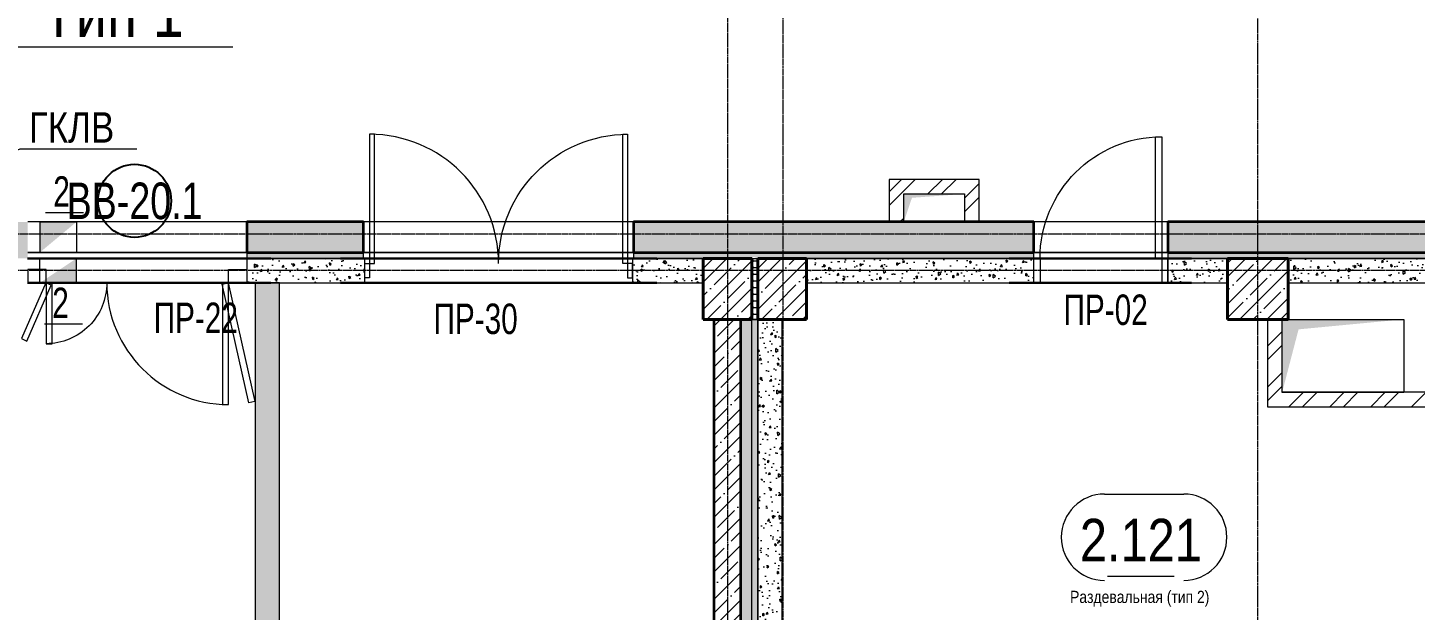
# Model space of a CAD drawing. Header units: millimetres. Extents: x -65509 to 912790, y 446 to 713294.
# Drawn here: x 182045 to 193449, y 224986 to 229770 of the extents above; entities that cross this region are included whole.
import ezdxf
from ezdxf import colors
from ezdxf.entities.mleader import LeaderData, LeaderLine
from ezdxf.enums import TextEntityAlignment as Align
from ezdxf.math import Vec2, Vec3

# ---------------------------------------------------------------- set-up
doc = ezdxf.new("R2010")
doc.units = ezdxf.units.MM
doc.linetypes.add('CENTER2', pattern=[28.575, 19.05, -3.175, 3.175, -3.175])
doc.linetypes.add('HIDDEN2', pattern=[4.7625, 3.175, -1.5875])
doc.layers.get('Defpoints').update_dxf_attribs({"color": 250})
for name, color, linetype, lineweight in [('A-Wall-Open', 250, 'Continuous', 5), ('АР_Area', 250, 'Continuous', 5), ('АР_Витраж марка', 250, 'Continuous', 9), ('АР_Двери', 5, 'Continuous', 9), ('АР_Двери_витраж', 250, 'Continuous', 9), ('АР_Колонны', 250, 'Continuous', 30), ('АР_Отв. марка', 250, 'Continuous', 9), ('АР_Стены ЖБ', 250, 'Continuous', 35), ('АР_Стены кирпич', 250, 'Continuous', 20), ('АР_Стены ПЕНОблок', 250, 'Continuous', 20), ('АР_Стены_дефшов', 250, 'Continuous', 0), ('АР_Штриховка', 250, 'Continuous', 0), ('ОВ_Шахты', 250, 'Continuous', 5), ('Размеры зашивки ГКЛ', 250, 'Continuous', 0), ('РД_Оси_100', 250, 'Continuous', 0), ('СС_Отверстия', 250, 'Continuous', 9)]:
    doc.layers.add(name, color=color, linetype=linetype, lineweight=lineweight)
doc.layers.add('РД_Витраж_вн', color=250, linetype='Continuous')
doc.layers.add('РД_Перемычка инж проемов', color=250, linetype='Continuous')
doc.layers.add('РД_Проем', color=250, linetype='Continuous', lineweight=0, plot=False)
doc.layers.add('РД_проем_инж перемыч_подсчет', color=250, linetype='Continuous', lineweight=30, plot=False)
doc.styles.add('Arial0', font='arial.ttf')
doc.styles.add('Arial_09', font='ARIALN.TTF', dxfattribs={"width": 0.9})
doc.styles.add('style1', font='ARIALN.TTF')
doc.styles.add('ккк', font='isocpeur.ttf', dxfattribs={"width": 0.85, "oblique": 15})
pattern_1 = [(45, (142195.16, 127275.07), (-112.2532, 112.2532), []), (45, (142307.41, 127275.07), (-112.2532, 112.2532), [198.4375, -39.6875, 0, -39.6875])]
pattern_2 = [(45, (142195.16, 127275.07), (-112.2532, 112.2532), []), (45, (142307.41, 127275.07), (-112.2532, 112.2532), [198.4375, -39.6875, 0, -39.6875])]
pattern_3 = [(45, (142195.16, 127275.07), (-168.3798, 168.3798), []), (45, (142307.4, 127275.07), (-168.3798, 168.3798), [])]

# ---------------------------------------------------------------- blocks, each defined once
blk = doc.blocks.new('СОШ_2200_АР_ОСИ_М100_28.05.24')
at = {"layer": 'РД_Оси_100', "linetype": 'CENTER2'}
blk.add_line((49960, -6155), (49960, 139938.679), dxfattribs=at)
for points in [[(45530, 139938.679), (45600, 139538.679), (45600, -6163.457)], [(46060, -6163.105), (46060, 139538.679), (46130, 139938.679)], [(119910, 100950), (119410, 100800), (-5454.958, 100800), (-5954.958, 100950)], [(119910, 100350), (119410, 100500), (-5454.958, 100500), (-5954.958, 100350)]]:
    blk.add_lwpolyline(points, dxfattribs=at)
blk = doc.blocks.new('otv')
at = {"linetype": 'Continuous'}
blk.add_lwpolyline([(0, -1), (0, 0), (1, 0), (1, -1)], close=True, dxfattribs=at)
blk.add_solid([(0, -1), (0, 0), (0.135, -0.137), (1, 0)], dxfattribs=at)
blk = doc.blocks.new('_DotSmall')
at = {"color": 0, "linetype": 'ByBlock', "const_width": 0.5}
blk.add_lwpolyline([(-0.0625, 0, 1), (0.0625, 0, 1)], format="xyb", close=True, dxfattribs=at)
blk = doc.blocks.new('MOK-МаркаПом_овал_ареал')
for p, q in [((-2.99, 3.76), (3.52, 3.76)), ((-2.75, -3), (2.75, -3))]:
    blk.add_line(p, q)
for centre, radius, start, end in [((-2.99, 0.21), 3.55, 90, 270), ((3.52, 0.21), 3.55, 270, 90), ((-7.41, 0), 7.16, 0, 0.001)]:
    blk.add_arc(centre, radius, start, end)
at = {"color": 0, "style": 'style1'}
blk.add_attdef('АР-ПОМЕЩЕНИЕ:НОМЕР', text='', height=3, dxfattribs=at).set_placement((0.26, 0), align=Align.MIDDLE)
blk = doc.blocks.new('MOK-МаркаПроема инж.')
blk.add_line((-1.33, -1.75), (1.8, -1.75))
at = {"color": 0, "style": 'Arial0', "width": 0.7}
blk.add_attdef('АР-ПРОЕМ:Коробка', text='', height=2.5, dxfattribs=at).set_placement((0, 0), align=Align.MIDDLE)
blk = doc.blocks.new('MOK-МаркаПеремычки')
at = {"color": 0, "style": 'ккк', "oblique": 15, "width": 0.85}
blk.add_attdef('АР-ПРОЕМ:ПЕРЕМЫЧКА', text='', height=2.5, dxfattribs=at).set_placement((0, 0), align=Align.MIDDLE)
blk = doc.blocks.new('МаркаВитража1')
at = {"layer": 'Defpoints'}
blk.add_circle((0, 0), 3, dxfattribs=at)
at = {"color": 0, "linetype": 'ByBlock', "lineweight": -2, "style": 'Arial_09', "width": 0.9}
blk.add_attdef('АР-ОКНО:НАИМЕНОВАНИЕ', text='', height=3, dxfattribs=at).set_placement((0, 0), align=Align.MIDDLE)

msp = doc.modelspace()

# ---------------------------------------------------------------- hatches: boundary and pattern name
at = {"layer": 'АР_Штриховка', "linetype": 'Continuous', "lineweight": 0}
h = msp.add_hatch(dxfattribs=at)
h.set_pattern_fill('ANSI32', color=256, scale=25, style=0)
h.set_pattern_definition([(45, (142195.16, 127275.07), (-168.3798, 168.3798), []), (45, (142307.4, 127275.07), (-168.3798, 168.3798), [])])
h.paths.add_polyline_path([(189125.157, 228175.073), (189245.157, 228175.073), (189245.157, 228405.073), (189125.157, 228525.073)], flags=0)
h = msp.add_hatch(dxfattribs=at)
h.set_pattern_fill('ANSI32', color=256, scale=25, style=0)
h.set_pattern_definition([(45, (142195.16, 127275.07), (-168.3798, 168.3798), []), (45, (142307.4, 127275.07), (-168.3798, 168.3798), [])])
h.paths.add_polyline_path([(189125.157, 228525.073), (189245.157, 228405.073), (189745.157, 228405.073), (189865.157, 228525.073)], flags=0)
h = msp.add_hatch(dxfattribs=at)
h.set_pattern_fill('ANSI32', color=256, scale=25, angle=-360, style=0)
h.set_pattern_definition([(45, (142195.16, 127275.07), (-168.3798, 168.3798), []), (45, (142307.4, 127275.07), (-168.3798, 168.3798), [])])
h.paths.add_polyline_path([(189865.157, 228525.073), (189745.157, 228405.073), (189745.157, 228175.073), (189865.157, 228175.073)], flags=0)
at = {"layer": 'АР_Штриховка', "linetype": 'Continuous', "lineweight": 5}
h = msp.add_hatch(dxfattribs=at)
h.set_pattern_fill('ANSI35', color=256, scale=25, style=0)
h.set_pattern_definition(pattern_1)
h.paths.add_polyline_path([(256495.157, 227925.073), (256495.157, 228175.073), (245945.157, 228175.073), (245945.157, 227925.073)], flags=0)
h.paths.add_polyline_path([(244145.157, 227925.073), (244145.157, 228175.073), (238821.202, 228175.073), (238821.202, 227925.073)], flags=0)
h.paths.add_polyline_path([(237721.202, 227925.073), (237721.202, 228175.073), (236060.941, 228175.073), (236060.941, 227925.073)], flags=0)
h.paths.add_polyline_path([(234960.941, 227925.073), (234960.941, 228175.073), (233105.157, 228175.073), (233105.157, 227925.073)], flags=0)
h.paths.add_polyline_path([(232195.157, 227925.073), (232195.157, 228175.073), (230445.157, 228175.073), (230445.157, 227925.073)], flags=0)
h.paths.add_polyline_path([(229345.157, 227925.073), (229345.157, 228175.073), (228895.157, 228175.073), (228895.157, 227925.073)], flags=0)
h.paths.add_polyline_path([(227795.157, 227925.073), (227795.157, 228175.073), (227325.157, 228175.073), (227325.157, 227925.073)], flags=0)
h.paths.add_polyline_path([(226225.157, 227925.073), (226225.157, 228175.073), (224445.157, 228175.073), (224445.157, 227925.073)], flags=0)
h.paths.add_polyline_path([(223345.157, 227925.073), (223345.157, 228175.073), (222777.013, 228175.073), (222777.013, 227925.073)], flags=0)
h.paths.add_polyline_path([(221867.013, 227925.073), (221867.013, 228175.073), (221025.157, 228175.073), (221025.157, 227925.073)], flags=0)
h.paths.add_polyline_path([(220115.157, 227925.073), (220115.157, 228175.073), (218445.157, 228175.073), (218445.157, 227925.073)], flags=0)
h.paths.add_polyline_path([(217345.157, 227925.073), (217345.157, 228175.073), (216795.157, 228175.073), (216795.157, 227925.073)], flags=0)
h.paths.add_polyline_path([(215695.157, 227925.073), (215695.157, 228175.073), (215624.963, 228175.073), (215624.963, 227925.073)], flags=0)
h.paths.add_polyline_path([(215624.963, 227925.073), (215624.963, 228175.073), (212575.157, 228175.073), (212575.157, 227925.073)], flags=0)
h.paths.add_polyline_path([(211475.157, 227925.073), (211475.157, 228175.073), (205945.157, 228175.073), (205945.157, 227925.073)], flags=0)
h.paths.add_polyline_path([(204845.157, 227925.073), (204845.157, 228175.073), (203115.157, 228175.073), (203115.157, 227925.073)], flags=0)
h.paths.add_polyline_path([(202015.157, 227925.073), (202015.157, 228175.073), (197695.157, 228175.073), (197695.157, 227925.073)], flags=0)
h.paths.add_polyline_path([(196595.157, 227925.073), (196595.157, 228175.073), (191415.157, 228175.073), (191415.157, 227925.073)], flags=0)
h.paths.add_polyline_path([(190315.157, 227925.073), (190315.157, 228175.073), (187025.154, 228175.073), (187025.154, 227925.073)], flags=0)
h.paths.add_polyline_path([(184805.154, 227925.073), (184805.154, 228175.073), (183845.157, 228175.073), (183845.157, 227925.073)], flags=0)
h.paths.add_polyline_path([(182045.157, 227925.073), (182045.157, 228175.073), (179995.157, 228175.073), (179995.157, 227925.073)], flags=0)
at = {"layer": 'АР_Штриховка', "linetype": 'Continuous', "lineweight": 0}
h = msp.add_hatch(dxfattribs=at)
h.set_pattern_fill('HONEY', color=256, scale=10, style=0)
h.set_pattern_definition([(360, (142195.157, 127275.073), (47.625, 27.4963064), [31.75, -63.5]), (120, (142195.157, 127275.073), (-47.625, 27.4963066), [31.75, -63.5]), (60, (142195.157, 127275.073), (1e-07, 54.992613), [-63.5, 31.75])])
h.paths.add_polyline_path([(179595.157, 227925.073), (179595.157, 227875.073), (182045.157, 227875.073), (182045.157, 227925.073)], flags=0)
h.paths.add_polyline_path([(183845.157, 227925.073), (183845.157, 227875.073), (184805.154, 227875.073), (184805.154, 227925.073)], flags=0)
h.paths.add_polyline_path([(187025.154, 227925.073), (187025.154, 227875.073), (187995.157, 227875.073), (188011.824, 227887.573), (187995.157, 227925.073)], flags=0)
h.paths.add_polyline_path([(187995.157, 227925.073), (188011.824, 227887.573), (188045.157, 227875.073), (190315.157, 227875.073), (190315.157, 227925.073)], flags=0)
h.paths.add_polyline_path([(191415.157, 227925.073), (191415.157, 227875.073), (196595.157, 227875.073), (196595.157, 227925.073)], flags=0)
h.paths.add_polyline_path([(197695.157, 227925.073), (197695.157, 227875.073), (202015.157, 227875.073), (202015.157, 227925.073)], flags=0)
h.paths.add_polyline_path([(203115.157, 227925.073), (203115.157, 227875.073), (204845.157, 227875.073), (204845.157, 227925.073)], flags=0)
h.paths.add_polyline_path([(205945.157, 227925.073), (205945.157, 227875.073), (211475.157, 227875.073), (211475.157, 227925.073)], flags=0)
h.paths.add_polyline_path([(212575.157, 227925.073), (212575.157, 227875.073), (215695.157, 227875.073), (215695.157, 227925.073)], flags=0)
h.paths.add_polyline_path([(216795.157, 227925.073), (216795.157, 227875.073), (217345.157, 227875.073), (217345.157, 227925.073)], flags=0)
h.paths.add_polyline_path([(218445.157, 227925.073), (218445.157, 227875.073), (220115.157, 227875.073), (220115.157, 227925.073)], flags=0)
h.paths.add_polyline_path([(221025.157, 227925.073), (221025.157, 227875.073), (221867.013, 227875.073), (221867.013, 227925.073)], flags=0)
h.paths.add_polyline_path([(222777.013, 227925.073), (222777.013, 227875.073), (223345.157, 227875.073), (223345.157, 227925.073)], flags=0)
h.paths.add_polyline_path([(224445.157, 227925.073), (224445.157, 227875.073), (226225.157, 227875.073), (226225.157, 227925.073)], flags=0)
h.paths.add_polyline_path([(227325.157, 227925.073), (227325.157, 227875.073), (227795.157, 227875.073), (227795.157, 227925.073)], flags=0)
h.paths.add_polyline_path([(228895.157, 227925.073), (228895.157, 227875.073), (229345.157, 227875.073), (229345.157, 227925.073)], flags=0)
h.paths.add_polyline_path([(230445.157, 227925.073), (230445.157, 227875.073), (232195.157, 227875.073), (232195.157, 227925.073)], flags=0)
h.paths.add_polyline_path([(233105.157, 227925.073), (233105.157, 227875.073), (234960.941, 227875.073), (234960.941, 227925.073)], flags=0)
h.paths.add_polyline_path([(236060.941, 227925.073), (236060.941, 227875.073), (237721.202, 227875.073), (237721.202, 227925.073)], flags=0)
h.paths.add_polyline_path([(238821.202, 227925.073), (238821.202, 227875.073), (244145.157, 227875.073), (244145.157, 227925.073)], flags=0)
h.paths.add_polyline_path([(245945.157, 227925.073), (245945.157, 227875.073), (256895.157, 227875.073), (256895.157, 227925.073)], flags=0)
h = msp.add_hatch(dxfattribs=at)
h.set_pattern_fill('AR-CONC', color=256, angle=45, style=0)
h.set_pattern_definition([(95, (142195.16, 127275.07), (140.09465, 117.55338), [19.05, -209.55]), (40, (142195.16, 127275.07), (-160.01845, 110.17673), [15.24, -167.64058]), (145.45144, (142206.83, 127284.87), (-19.9238, 227.7301), [16.19, -178.09024]), (91.1842, (142159.24, 127311), (221.41024, 161.9534), [28.575, -314.325]), (141.63556, (142177.7, 127324.5), (-7.0866, 342.82676), [24.285, -267.1356]), (36.18415, (142159.24, 127311), (-7.0866, 342.82676), [22.86, -251.4597]), (66, (142186.18, 127319.97), (179.51998, 34.89515), [19.05, -209.55]), (11, (142186.18, 127319.97), (-86.53993, 173.9412), [15.24, -167.64]), (116.45144, (142201.14, 127322.88), (92.98005, 208.83634), [16.19, -178.08994]), (82.5, (142195.16, 127275.07), (-57.60547, 61.973414), [0, -165.608, 0, -170.18, 0, -168.275]), (52.5, (142195.16, 127275.07), (-23.58973, 118.087), [0, -97.028, 0, -161.798, 0, -64.135]), (12.5, (142155.105, 127235.02), (99.927863, 91.826196), [0, -63.5, 0, -198.12, 0, -262.89]), (2.5, (142137.14, 127217.06), (86.7639, 122.72239), [0, -82.55, 0, -131.572, 0, -186.69])])
h.paths.add_polyline_path([(187595.157, 227675.073), (187595.157, 227875.073), (187015.154, 227875.073), (187015.154, 227675.073)], flags=0)
h.paths.add_polyline_path([(184815.154, 227675.073), (184815.154, 227875.073), (183845.157, 227875.073), (183845.157, 227675.073)], flags=0)
at = {"layer": 'АР_Штриховка', "linetype": 'Continuous', "lineweight": 5}
h = msp.add_hatch(dxfattribs=at)
h.set_pattern_fill('ANSI35', color=256, scale=25, style=0)
h.set_pattern_definition(pattern_2)
h.paths.add_polyline_path([(187595.157, 227375.073), (187995.157, 227375.073), (187995.157, 227875.073), (187595.157, 227875.073)], flags=0)
at = {"layer": 'АР_Штриховка', "linetype": 'Continuous', "lineweight": 0}
h = msp.add_hatch(dxfattribs=at)
h.set_pattern_fill('HONEY', color=256, scale=10, angle=-360, style=0)
h.set_pattern_definition([(360, (142195.157, 127275.073), (47.625, 27.4963065), [31.75, -63.5]), (120, (142195.157, 127275.073), (-47.625, 27.4963066), [31.75, -63.5]), (60, (142195.157, 127275.073), (1e-07, 54.992613), [-63.5, 31.75])])
h.paths.add_polyline_path([(188045.157, 227875.073), (188011.824, 227887.573), (187995.157, 227875.073), (187995.16, 227375.073), (188045.16, 227375.073)], flags=0)
at = {"layer": 'АР_Штриховка', "linetype": 'Continuous', "lineweight": 5}
h = msp.add_hatch(dxfattribs=at)
h.set_pattern_fill('ANSI35', color=256, scale=25, style=0)
h.set_pattern_definition(pattern_2)
h.paths.add_polyline_path([(188045.384, 227375.073), (188445.384, 227375.073), (188445.384, 227875.073), (188045.384, 227875.073)], flags=0)
at = {"layer": 'АР_Штриховка', "linetype": 'Continuous', "lineweight": 0}
h = msp.add_hatch(dxfattribs=at)
h.set_pattern_fill('AR-CONC', color=256, angle=-315, style=0)
h.set_pattern_definition([(95, (142195.16, 127275.07), (140.09465, 117.55338), [19.05, -209.55]), (40, (142195.16, 127275.07), (-160.01845, 110.17673), [15.24, -167.64058]), (145.45144, (142206.83, 127284.87), (-19.9238, 227.7301), [16.19, -178.09024]), (91.1842, (142159.24, 127311), (221.41024, 161.9534), [28.575, -314.325]), (141.63556, (142177.7, 127324.5), (-7.0866, 342.82676), [24.285, -267.1356]), (36.18415, (142159.24, 127311), (-7.0866, 342.82676), [22.86, -251.4597]), (66, (142186.18, 127319.97), (179.51998, 34.89515), [19.05, -209.55]), (11, (142186.18, 127319.97), (-86.53993, 173.9412), [15.24, -167.64]), (116.45145, (142201.14, 127322.88), (92.98005, 208.83634), [16.19, -178.08994]), (82.5, (142195.16, 127275.07), (-57.60547, 61.973414), [0, -165.608, 0, -170.18, 0, -168.275]), (52.5, (142195.16, 127275.07), (-23.58973, 118.087), [0, -97.028, 0, -161.798, 0, -64.135]), (12.5, (142155.105, 127235.02), (99.927863, 91.826196), [0, -63.5, 0, -198.12, 0, -262.89]), (2.5, (142137.14, 127217.06), (86.7639, 122.72239), [0, -82.55, 0, -131.572, 0, -186.69])])
h.paths.add_polyline_path([(191905.157, 227675.073), (191905.157, 227875.073), (191415.157, 227875.073), (191415.157, 227675.073)], flags=0)
h.paths.add_polyline_path([(190315.157, 227675.073), (190315.157, 227875.073), (188445.307, 227875.073), (188445.307, 227675.073)], flags=0)
at = {"layer": 'АР_Штриховка', "linetype": 'Continuous', "lineweight": 5}
h = msp.add_hatch(dxfattribs=at)
h.set_pattern_fill('ANSI35', color=256, scale=25, style=0)
h.set_pattern_definition(pattern_2)
h.paths.add_polyline_path([(191905.157, 227375.073), (192405.157, 227375.073), (192405.157, 227875.073), (191905.157, 227875.073)], flags=0)
at = {"layer": 'АР_Штриховка', "linetype": 'Continuous', "lineweight": 0}
h = msp.add_hatch(dxfattribs=at)
h.set_pattern_fill('AR-CONC', color=256, angle=45, style=0)
h.set_pattern_definition([(95, (142195.16, 127275.07), (140.09465, 117.55338), [19.05, -209.55]), (40, (142195.16, 127275.07), (-160.01845, 110.17673), [15.24, -167.64058]), (145.45144, (142206.83, 127284.87), (-19.9238, 227.7301), [16.19, -178.09024]), (91.1842, (142159.24, 127311), (221.41024, 161.9534), [28.575, -314.325]), (141.63556, (142177.7, 127324.5), (-7.0866, 342.82676), [24.285, -267.1356]), (36.18415, (142159.24, 127311), (-7.0866, 342.82676), [22.86, -251.4597]), (66, (142186.18, 127319.97), (179.51998, 34.89515), [19.05, -209.55]), (11, (142186.18, 127319.97), (-86.53993, 173.9412), [15.24, -167.64]), (116.45145, (142201.14, 127322.88), (92.98005, 208.83634), [16.19, -178.08994]), (82.5, (142195.16, 127275.07), (-57.60547, 61.973414), [0, -165.608, 0, -170.18, 0, -168.275]), (52.5, (142195.16, 127275.07), (-23.58973, 118.087), [0, -97.028, 0, -161.798, 0, -64.135]), (12.5, (142155.105, 127235.02), (99.927863, 91.826196), [0, -63.5, 0, -198.12, 0, -262.89]), (2.5, (142137.14, 127217.06), (86.7639, 122.72239), [0, -82.55, 0, -131.572, 0, -186.69])])
h.paths.add_polyline_path([(195045.157, 227675.073), (195045.157, 227875.073), (192405.157, 227875.073), (192405.157, 227675.073)], flags=0)
h = msp.add_hatch(dxfattribs=at)
h.set_pattern_fill('AR-CONC', color=256, angle=45, style=0)
h.set_pattern_definition([(95, (142195.16, 127275.07), (140.09465, 117.55338), [19.05, -209.55]), (40, (142195.16, 127275.07), (-160.01845, 110.17673), [15.24, -167.64058]), (145.45144, (142206.83, 127284.87), (-19.9238, 227.7301), [16.19, -178.09024]), (91.1842, (142159.24, 127311), (221.41024, 161.9534), [28.575, -314.325]), (141.63556, (142177.7, 127324.5), (-7.0866, 342.82676), [24.285, -267.1356]), (36.18415, (142159.24, 127311), (-7.0866, 342.82676), [22.86, -251.4597]), (66, (142186.18, 127319.97), (179.51998, 34.89515), [19.05, -209.55]), (11, (142186.18, 127319.97), (-86.53993, 173.9412), [15.24, -167.64]), (116.45145, (142201.14, 127322.88), (92.98005, 208.83634), [16.19, -178.08994]), (82.5, (142195.16, 127275.07), (-57.60547, 61.973414), [0, -165.608, 0, -170.18, 0, -168.275]), (52.5, (142195.16, 127275.07), (-23.58973, 118.087), [0, -97.028, 0, -161.798, 0, -64.135]), (12.5, (142155.105, 127235.02), (99.927863, 91.826196), [0, -63.5, 0, -198.12, 0, -262.89]), (2.5, (142137.14, 127217.06), (86.7639, 122.72239), [0, -82.55, 0, -131.572, 0, -186.69])])
h.paths.add_polyline_path([(183915.157, 217875.073), (184115.157, 218075.073), (184115.157, 227675.073), (183915.157, 227675.073)], flags=0)
at = {"layer": 'АР_Штриховка', "linetype": 'Continuous', "lineweight": 5}
h = msp.add_hatch(dxfattribs=at)
h.set_pattern_fill('ANSI35', color=256, scale=25, style=0)
h.set_pattern_definition(pattern_1)
h.paths.add_polyline_path([(187685.158, 223775.073), (187905.157, 223775.073), (187905.157, 227375.073), (187685.158, 227375.073)], flags=0)
at = {"layer": 'АР_Штриховка', "linetype": 'Continuous', "lineweight": 0}
h = msp.add_hatch(dxfattribs=at)
h.set_pattern_fill('HONEY', color=256, scale=10, angle=-360, style=0)
h.set_pattern_definition([(360, (142195.157, 127275.073), (47.625, 27.4963065), [31.75, -63.5]), (120, (142195.157, 127275.073), (-47.625, 27.4963066), [31.75, -63.5]), (60, (142195.157, 127275.073), (1e-07, 54.992613), [-63.5, 31.75])])
h.paths.add_polyline_path([(188045.157, 227375.073), (187905.157, 227375.073), (187905.157, 223775.073), (188045.157, 223775.073)], flags=0)
h = msp.add_hatch(dxfattribs=at)
h.set_pattern_fill('AR-CONC', color=256, angle=-315, style=0)
h.set_pattern_definition([(95, (142195.16, 127275.07), (140.09465, 117.55338), [19.05, -209.55]), (40, (142195.16, 127275.07), (-160.01845, 110.17673), [15.24, -167.64058]), (145.45144, (142206.83, 127284.87), (-19.9238, 227.7301), [16.19, -178.09024]), (91.1842, (142159.24, 127311), (221.41024, 161.9534), [28.575, -314.325]), (141.63556, (142177.7, 127324.5), (-7.0866, 342.82676), [24.285, -267.1356]), (36.18415, (142159.24, 127311), (-7.0866, 342.82676), [22.86, -251.4597]), (66, (142186.18, 127319.97), (179.51998, 34.89515), [19.05, -209.55]), (11, (142186.18, 127319.97), (-86.53993, 173.9412), [15.24, -167.64]), (116.45145, (142201.14, 127322.88), (92.98005, 208.83634), [16.19, -178.08994]), (82.5, (142195.16, 127275.07), (-57.60547, 61.973414), [0, -165.608, 0, -170.18, 0, -168.275]), (52.5, (142195.16, 127275.07), (-23.58973, 118.087), [0, -97.028, 0, -161.798, 0, -64.135]), (12.5, (142155.105, 127235.02), (99.927863, 91.826196), [0, -63.5, 0, -198.12, 0, -262.89]), (2.5, (142137.14, 127217.06), (86.7639, 122.72239), [0, -82.55, 0, -131.572, 0, -186.69])])
h.paths.add_polyline_path([(188245.382, 227375.074), (188045.382, 227375.073), (188045.401, 223775.073), (188245.401, 223775.074)], flags=0)
h = msp.add_hatch(dxfattribs=at)
h.set_pattern_fill('ANSI32', color=256, scale=25, style=0)
h.set_pattern_definition(pattern_3)
h.paths.add_polyline_path([(192235.157, 226656.691), (192355.157, 226776.609), (192355.157, 227375.073), (192235.157, 227375.073)], flags=0)
h = msp.add_hatch(dxfattribs=at)
h.set_pattern_fill('ANSI32', color=256, scale=25, style=0)
h.set_pattern_definition(pattern_3)
h.paths.add_polyline_path([(195045.157, 226654.767), (194925.157, 226774.849), (192355.157, 226776.609), (192235.157, 226656.691)], flags=0)
at = {"layer": 'СС_Отверстия', "linetype": 'Continuous', "lineweight": 5}
for points in [[(182445.157, 228175.073), (182145.157, 228175.073), (182295.157, 228050.073)], [(182145.157, 228175.073), (182145.157, 227925.073), (182295.157, 228050.073)], [(182445.157, 227675.073), (182445.157, 227875.073), (182295.157, 227775.073)], [(182145.157, 227675.073), (182445.157, 227675.073), (182295.157, 227775.073)]]:
    msp.add_hatch(color=256, dxfattribs=at).paths.add_polyline_path(points, flags=0)

# ---------------------------------------------------------------- linework, layer by layer
at = {"layer": 'A-Wall-Open', "linetype": 'Continuous', "lineweight": 5}
for p, q in [((183845.157, 228175.073), (182045.157, 228175.073)), ((187025.154, 228175.073), (184805.154, 228175.073)), ((191415.157, 228175.073), (190315.157, 228175.073)), ((183845.157, 227925.073), (182045.157, 227925.073)), ((187025.154, 227925.073), (184805.154, 227925.073)), ((191415.157, 227925.073), (190315.157, 227925.073))]:
    msp.add_line(p, q, dxfattribs=at)
at = {"layer": 'АР_Двери', "linetype": 'Continuous', "lineweight": 9}
for points in [[(184855.154, 227835.073), (184895.154, 227835.073), (184895.154, 228895.073), (184855.154, 228895.073)], [(186975.154, 227835.073), (186935.154, 227835.073), (186935.154, 228895.073), (186975.154, 228895.073)], [(191365.157, 227875.073), (191315.157, 227875.073), (191315.157, 228875.073), (191365.157, 228875.073)], [(190365.157, 227675.073), (190315.157, 227675.073), (190315.157, 227875.073), (190365.157, 227875.073)], [(191365.157, 227675.073), (191415.157, 227675.073), (191415.157, 227875.073), (191365.157, 227875.073)], [(184855.154, 227715.073), (184815.154, 227715.073), (184815.154, 227835.073), (184855.154, 227835.073)], [(186975.154, 227715.073), (187015.154, 227715.073), (187015.154, 227835.073), (186975.154, 227835.073)]]:
    msp.add_lwpolyline(points, close=True, dxfattribs=at)
msp.add_arc((184855.154, 227835.073), 1060, 359.9999999, 89.9999999, dxfattribs=at)
at = {"layer": 'АР_Двери', "linetype": 'Continuous', "lineweight": 9, "extrusion": (0, 0, -1)}
for centre, radius, start, end in [((-186975.154, 227835.073), 1060, 0.0000001, 90.0000001), ((-191365.157, 227875.073), 1000, 360, 90)]:
    msp.add_arc(centre, radius, start, end, dxfattribs=at)
at = {"layer": 'АР_Двери_витраж', "linetype": 'Continuous', "lineweight": 9}
for points in [[(182195.157, 227785.073), (182045.157, 227785.073), (182045.157, 227675.073), (182195.157, 227675.073)], [(183695.157, 227785.073), (183845.157, 227785.073), (183845.157, 227675.073), (183695.157, 227675.073)], [(182195.157, 227175.073), (182245.157, 227175.073), (182245.157, 227675.073), (182195.157, 227675.073)], [(183695.157, 227675.073), (183645.157, 227675.073), (183645.157, 226675.073), (183695.157, 226675.073)]]:
    msp.add_lwpolyline(points, close=True, dxfattribs=at)
at = {"layer": 'АР_Двери_витраж'}
for points in [[(182038.672, 227196.916), (182238.97, 227655.043), (182193.157, 227675.073), (181992.86, 227216.945)], [(183863.586, 226688.418), (183644.332, 227664.065), (183693.112, 227675.04), (183912.367, 226699.393)]]:
    msp.add_lwpolyline(points, close=True, dxfattribs=at)
at = {"layer": 'АР_Двери_витраж', "linetype": 'Continuous', "lineweight": 9, "extrusion": (0, 0, -1)}
msp.add_arc((-182195.157, 227675.073), 500, 180.0000001, 270.0000001, dxfattribs=at)
at = {"layer": 'АР_Двери_витраж', "linetype": 'Continuous', "lineweight": 9}
msp.add_arc((183695.157, 227675.073), 1000, 179.9999999, 269.9999999, dxfattribs=at)
at = {"layer": 'АР_Колонны', "linetype": 'HIDDEN2', "lineweight": 25}
for p, q in [((187595.157, 227875.073), (187995.157, 227875.073)), ((187595.157, 227375.073), (187595.157, 227875.073)), ((187995.157, 227875.073), (187995.157, 227375.073)), ((188045.384, 227875.073), (188445.384, 227875.073)), ((188045.384, 227375.073), (188045.384, 227875.073)), ((188445.384, 227875.073), (188445.384, 227375.073)), ((191905.157, 227875.073), (192405.157, 227875.073)), ((191905.157, 227375.073), (191905.157, 227875.073)), ((192405.157, 227875.073), (192405.157, 227375.073)), ((187995.157, 227375.073), (187595.157, 227375.073)), ((188445.384, 227375.073), (188045.384, 227375.073)), ((192405.157, 227375.073), (191905.157, 227375.073))]:
    msp.add_line(p, q, dxfattribs=at)
at = {"layer": 'АР_Колонны', "linetype": 'Continuous', "lineweight": 35}
for p, q in [((187595.157, 227875.073), (187995.157, 227875.073)), ((187595.157, 227375.073), (187595.157, 227875.073)), ((187995.157, 227375.073), (187995.157, 227875.073)), ((188045.384, 227875.073), (188445.384, 227875.073)), ((188045.384, 227375.073), (188045.384, 227875.073)), ((188445.384, 227375.073), (188445.384, 227875.073)), ((191905.157, 227875.073), (192405.157, 227875.073)), ((191905.157, 227375.073), (191905.157, 227875.073)), ((192405.157, 227375.073), (192405.157, 227875.073)), ((187595.157, 227375.073), (187995.157, 227375.073)), ((188045.384, 227375.073), (188445.384, 227375.073)), ((191905.157, 227375.073), (192405.157, 227375.073)), ((191905.157, 227375.073), (192405.157, 227375.073))]:
    msp.add_line(p, q, dxfattribs=at)
at = {"layer": 'АР_Колонны', "lineweight": 9}
msp.add_lwpolyline([(188045.382, 227875.073), (188045.533, 195850.076), (187995.309, 195850.076), (187995.157, 227875.073)], close=True, dxfattribs=at)
at = {"layer": 'АР_Стены ЖБ', "linetype": 'Continuous', "lineweight": 35}
for p, q in [((184805.154, 228175.073), (183845.157, 228175.073)), ((183845.157, 228175.073), (183845.157, 227925.073)), ((184805.154, 227925.073), (184805.154, 228175.073)), ((190315.157, 228175.073), (187025.154, 228175.073)), ((187025.154, 228175.073), (187025.154, 227925.073)), ((190315.157, 227925.073), (190315.157, 228175.073)), ((196595.157, 228175.073), (191415.157, 228175.073)), ((191415.157, 228175.073), (191415.157, 227925.073)), ((183845.157, 227925.073), (184805.154, 227925.073)), ((187025.154, 227925.073), (190315.157, 227925.073)), ((191415.157, 227925.073), (196595.157, 227925.073)), ((187905.157, 227375.073), (187685.158, 227375.073)), ((187685.158, 227375.073), (187685.158, 223775.073)), ((187905.157, 223775.073), (187905.157, 227375.073))]:
    msp.add_line(p, q, dxfattribs=at)
at = {"layer": 'АР_Стены ЖБ', "linetype": 'Continuous', "lineweight": 40}
for p, q in [((187995.157, 227875.073), (187595.157, 227875.073)), ((187595.157, 227875.073), (187595.157, 227375.073)), ((187995.157, 227375.073), (187995.157, 227875.073)), ((188445.384, 227875.073), (188045.384, 227875.073)), ((188045.384, 227875.073), (188045.384, 227375.073)), ((188445.384, 227375.073), (188445.384, 227875.073)), ((192405.157, 227875.073), (191905.157, 227875.073)), ((191905.157, 227875.073), (191905.157, 227375.073)), ((192405.157, 227375.073), (192405.157, 227875.073)), ((187595.157, 227375.073), (187995.157, 227375.073)), ((188045.384, 227375.073), (188445.384, 227375.073)), ((191905.157, 227375.073), (192405.157, 227375.073))]:
    msp.add_line(p, q, dxfattribs=at)
at = {"layer": 'АР_Стены кирпич', "linetype": 'Continuous', "lineweight": 20}
for p, q in [((189125.157, 228525.073), (189125.157, 228175.073)), ((189865.157, 228525.073), (189125.157, 228525.073)), ((189865.157, 228175.073), (189865.157, 228525.073)), ((189245.157, 228175.073), (189245.157, 228405.073)), ((189245.157, 228405.073), (189745.157, 228405.073)), ((189745.157, 228405.073), (189745.157, 228175.073)), ((189125.157, 228175.073), (189245.157, 228175.073)), ((189745.157, 228175.073), (189865.157, 228175.073)), ((192355.157, 227375.073), (192235.157, 227375.073)), ((192235.157, 227375.073), (192235.157, 226656.691)), ((192355.157, 226776.609), (192355.157, 227375.073)), ((194925.157, 226774.849), (192355.157, 226776.609)), ((192235.157, 226656.691), (195045.157, 226654.767))]:
    msp.add_line(p, q, dxfattribs=at)
at = {"layer": 'АР_Стены ПЕНОблок', "linetype": 'Continuous', "lineweight": 20}
for p, q in [((184815.154, 227875.073), (183845.157, 227875.073)), ((183845.157, 227875.073), (183845.157, 227675.073)), ((184815.154, 227675.073), (184815.154, 227875.073)), ((187595.157, 227875.073), (187015.154, 227875.073)), ((187015.154, 227875.073), (187015.154, 227675.073)), ((187595.157, 227675.073), (187595.157, 227875.073)), ((190315.157, 227875.073), (188445.307, 227875.073)), ((188445.307, 227875.073), (188445.307, 227675.073)), ((190315.157, 227675.073), (190315.157, 227875.073)), ((191905.157, 227875.073), (191415.157, 227875.073)), ((191415.157, 227875.073), (191415.157, 227675.073)), ((191905.157, 227675.073), (191905.157, 227875.073)), ((195045.157, 227875.073), (192405.157, 227875.073)), ((192405.157, 227875.073), (192405.157, 227675.073)), ((183845.157, 227675.073), (184815.154, 227675.073)), ((184115.157, 227675.073), (183915.157, 227675.073)), ((183915.157, 227675.073), (183915.157, 217875.073)), ((184115.157, 218075.073), (184115.157, 227675.073)), ((187015.154, 227675.073), (187595.157, 227675.073)), ((188445.307, 227675.073), (190315.157, 227675.073)), ((191415.157, 227675.073), (191905.157, 227675.073)), ((192405.157, 227675.073), (195045.157, 227675.073)), ((188245.382, 227375.074), (188045.382, 227375.073)), ((188045.382, 227375.073), (188045.401, 223775.073)), ((188245.401, 223775.074), (188245.382, 227375.074))]:
    msp.add_line(p, q, dxfattribs=at)
at = {"layer": 'АР_Стены_дефшов', "linetype": 'Continuous', "lineweight": 0}
for p, q in [((182045.157, 227925.073), (183845.157, 227925.073)), ((182045.157, 227875.073), (183845.157, 227875.073)), ((183845.157, 227925.073), (183845.157, 227875.073)), ((184805.154, 227925.073), (183845.157, 227925.073)), ((183845.157, 227875.073), (184805.154, 227875.073)), ((184805.154, 227875.073), (184805.154, 227925.073)), ((184805.154, 227925.073), (187025.154, 227925.073)), ((184805.154, 227875.073), (187025.154, 227875.073)), ((187025.154, 227925.073), (190315.157, 227925.073)), ((187025.154, 227925.073), (187025.154, 227875.073)), ((187025.154, 227875.073), (187995.157, 227875.073)), ((187995.157, 227875.073), (187995.16, 227375.073)), ((188045.157, 227875.073), (190315.157, 227875.073)), ((188045.16, 227375.073), (188045.157, 227875.073)), ((190315.157, 227875.073), (190315.157, 227925.073)), ((190315.157, 227925.073), (191415.157, 227925.073)), ((190315.157, 227875.073), (191415.157, 227875.073)), ((191415.157, 227925.073), (191415.157, 227875.073)), ((196595.157, 227925.073), (191415.157, 227925.073)), ((191415.157, 227875.073), (196595.157, 227875.073)), ((188045.157, 227375.073), (187905.157, 227375.073)), ((187905.157, 227375.073), (187905.157, 223775.073)), ((187995.16, 227375.073), (188045.16, 227375.073)), ((188045.157, 223775.073), (188045.157, 227375.073))]:
    msp.add_line(p, q, dxfattribs=at)
at = {"layer": 'РД_Витраж_вн', "linetype": 'Continuous', "lineweight": -3}
for p, q in [((182044.157, 227875.073), (183844.157, 227875.073)), ((182044.157, 227675.073), (183844.157, 227675.073))]:
    msp.add_line(p, q, dxfattribs=at)
at = {"layer": 'РД_Проем', "linetype": 'Continuous', "lineweight": 0}
for p, q in [((183845.157, 227875.073), (182045.157, 227875.073)), ((184815.154, 227875.073), (187015.154, 227875.073)), ((191415.157, 227875.073), (190315.157, 227875.073)), ((183845.157, 227675.073), (182045.157, 227675.073)), ((184815.154, 227675.073), (187015.154, 227675.073)), ((191415.157, 227675.073), (190315.157, 227675.073))]:
    msp.add_line(p, q, dxfattribs=at)
at = {"layer": 'РД_проем_инж перемыч_подсчет', "linetype": 'Continuous', "lineweight": 30}
for p, q in [((184044.157, 227875.073), (182044.157, 227875.073)), ((187215.154, 227875.073), (184615.154, 227875.073)), ((191611.165, 227875.073), (190111.165, 227875.073)), ((184044.157, 227675.073), (182044.157, 227675.073)), ((187215.154, 227675.073), (184615.154, 227675.073)), ((191611.165, 227675.073), (190111.165, 227675.073))]:
    msp.add_line(p, q, dxfattribs=at)
at = {"layer": 'СС_Отверстия', "linetype": 'Continuous', "lineweight": 9}
for p, q in [((182145.157, 228175.073), (182445.157, 228175.073)), ((182145.157, 228175.073), (182145.157, 227925.073)), ((182445.157, 228175.073), (182445.157, 227925.073)), ((182145.157, 227925.073), (182445.157, 227925.073)), ((182445.157, 227875.073), (182145.157, 227875.073)), ((182145.157, 227675.073), (182145.157, 227875.073)), ((182445.157, 227675.073), (182445.157, 227875.073)), ((182445.157, 227675.073), (182145.157, 227675.073))]:
    msp.add_line(p, q, dxfattribs=at)

# ---------------------------------------------------------------- block references
at = {"layer": 'АР_Area', "linetype": 'Continuous', "lineweight": 5}
ref = msp.add_blockref('MOK-МаркаПом_овал_ареал', (191193.945, 225564.125), dxfattribs=dict(at, xscale=100, yscale=100, zscale=100))
ref.add_attrib('АР-ПОМЕЩЕНИЕ:НОМЕР', '2.121', dxfattribs={"layer": '0', "color": 0, "height": 350, "style": 'style1'}).set_placement((191193.945, 225564.125), align=Align.MIDDLE)
ref.add_attrib('АР-ПОМЕЩЕНИЕ:НАИМЕНОВАНИЕ', 'Раздевальная (тип 2)', dxfattribs={"layer": 'Defpoints', "color": 2, "height": 100, "style": 'style1'}).set_placement((191184.529, 225082.732), align=Align.MIDDLE)
at = {"layer": 'АР_Витраж марка', "linetype": 'Continuous', "lineweight": 9, "xscale": 100, "yscale": 100, "zscale": 100}
msp.add_blockref('МаркаВитража1', (182923.197, 228348.648), dxfattribs=at).add_auto_attribs({'АР-ОКНО:НАИМЕНОВАНИЕ': 'ВВ-20.1'})
at = {"layer": 'АР_Отв. марка', "linetype": 'Continuous', "lineweight": 9, "xscale": 100, "yscale": 100, "zscale": 100}
for p in [(182322.989, 228427.134), (182314.598, 227512.472, 580)]:
    msp.add_blockref('MOK-МаркаПроема инж.', p, dxfattribs=at).add_auto_attribs({'АР-ПРОЕМ:Коробка': '2'})
at = {"layer": 'ОВ_Шахты'}
for p, xscale, yscale in [((189245.157, 228405.073), 500, 230), ((192355.157, 227375.073), 1000, 600)]:
    msp.add_blockref('otv', p, dxfattribs=dict(at, xscale=xscale, yscale=yscale))
at = {"layer": 'РД_Оси_100'}
msp.add_blockref('СОШ_2200_АР_ОСИ_М100_28.05.24', (142195.157, 127275.073), dxfattribs=at)
at = {"layer": 'РД_Перемычка инж проемов', "linetype": 'Continuous', "lineweight": -3}
ref = msp.add_blockref('MOK-МаркаПеремычки', (183426.117, 227389.403, 200), dxfattribs=dict(at, xscale=100, yscale=100, zscale=100))
ref.add_attrib('АР-ПРОЕМ:ПЕРЕМЫЧКА', 'ПР-22', dxfattribs={"layer": '0', "color": 0, "height": 250, "style": 'Arial0', "width": 0.7}).set_placement((183426.117, 227389.403, 200), align=Align.MIDDLE)
ref = msp.add_blockref('MOK-МаркаПеремычки', (190904.514, 227453.949), dxfattribs=dict(at, xscale=100, yscale=100, zscale=100))
ref.add_attrib('АР-ПРОЕМ:ПЕРЕМЫЧКА', 'ПР-02', dxfattribs={"layer": '0', "color": 0, "height": 250, "style": 'Arial0', "width": 0.7}).set_placement((190904.514, 227453.949), align=Align.MIDDLE)
ref = msp.add_blockref('MOK-МаркаПеремычки', (185726.42, 227379.542, 200), dxfattribs=dict(at, xscale=100, yscale=100, zscale=100))
ref.add_attrib('АР-ПРОЕМ:ПЕРЕМЫЧКА', 'ПР-30', dxfattribs={"layer": '0', "color": 0, "height": 250, "style": 'Arial0', "width": 0.7}).set_placement((185726.42, 227379.542, 200), align=Align.MIDDLE)

# ---------------------------------------------------------------- leaders
at = {"layer": 'Размеры зашивки ГКЛ'}
ml = msp.add_multileader_mtext('Standard', dxfattribs=at)
ml.set_content('\\pxsm1;Тип 1 ', color=(0, 0, 138), style='style1')
ml.set_leader_properties(color=256, linetype='ByLayer', lineweight=9)
ml.build(insert=Vec2(0, 0))
ml.multileader.update_dxf_attribs({"has_dogleg": 0, "text_left_attachment_type": 6, "text_right_attachment_type": 6, "text_bottom_attachment_type": 10, "dogleg_length": 25, "arrow_head_size": 400})
ctx = ml.context
ctx.base_point, ctx.char_height, ctx.arrow_head_size, ctx.landing_gap_size, ctx.plane_origin = Vec3(182110.66, 229613.405), 400, 400, 50, Vec3(174267.42, 236583.97)
ctx.left_attachment, ctx.right_attachment, ctx.top_attachment = 6, 6, 10
notes = []
notes.append((ctx, [(0, (1, 1, 0), (182085.66, 229613.405), (1, 0), 25, [(1, [(180061.552, 229613.405)], 0, [])])]))
ctx.mtext.insert, ctx.mtext.width, ctx.mtext.defined_height, ctx.mtext.line_spacing_factor, ctx.mtext.flow_direction = Vec3(182160.66, 230093.405), 1668.44707, 600, 0.3, 5
ml = msp.add_multileader_mtext('Standard', dxfattribs=at)
ml.set_content('\\pxsm1;ГКЛВ', color=256, style='style1')
ml.set_leader_properties(color=256, linetype='ByLayer', lineweight=9)
ml.set_arrow_properties(name='DOTSMALL')
ml.build(insert=Vec2(0, 0))
ml.multileader.update_dxf_attribs({"text_left_attachment_type": 6, "text_right_attachment_type": 6, "text_bottom_attachment_type": 10, "dogleg_length": 25, "arrow_head_size": 100})
ctx = ml.context
ctx.base_point, ctx.char_height, ctx.arrow_head_size, ctx.landing_gap_size, ctx.plane_origin = Vec3(182007.417, 228776.621), 250, 100, 50, Vec3(171149.369, 236125.301)
ctx.left_attachment, ctx.right_attachment, ctx.top_attachment = 6, 6, 10
notes.append((ctx, [(0, (1, 1, 0), (181982.417, 228776.621), (1, 0), 25, [(1, [(181228.261, 228452.23)], 0, [])])]))
ctx.mtext.insert, ctx.mtext.width, ctx.mtext.defined_height, ctx.mtext.line_spacing_factor, ctx.mtext.flow_direction = Vec3(182057.417, 229076.621), 1126.26794, 600, 0.3, 5
for ctx, leaders in notes:
    for number, flags, end, landing, length, lines in leaders:
        leader = LeaderData()
        leader.index, (leader.has_last_leader_line, leader.has_dogleg_vector, leader.attachment_direction) = number, flags
        leader.last_leader_point, leader.dogleg_vector, leader.dogleg_length = Vec3(end), Vec3(landing), length
        for number, points, colour, breaks in lines:
            line = LeaderLine()
            line.index, line.vertices, line.color, line.breaks = number, Vec3.list(points), colors.encode_raw_color(colour), breaks
            leader.lines.append(line)
        ctx.leaders.append(leader)

doc.saveas('drawing.dxf')
